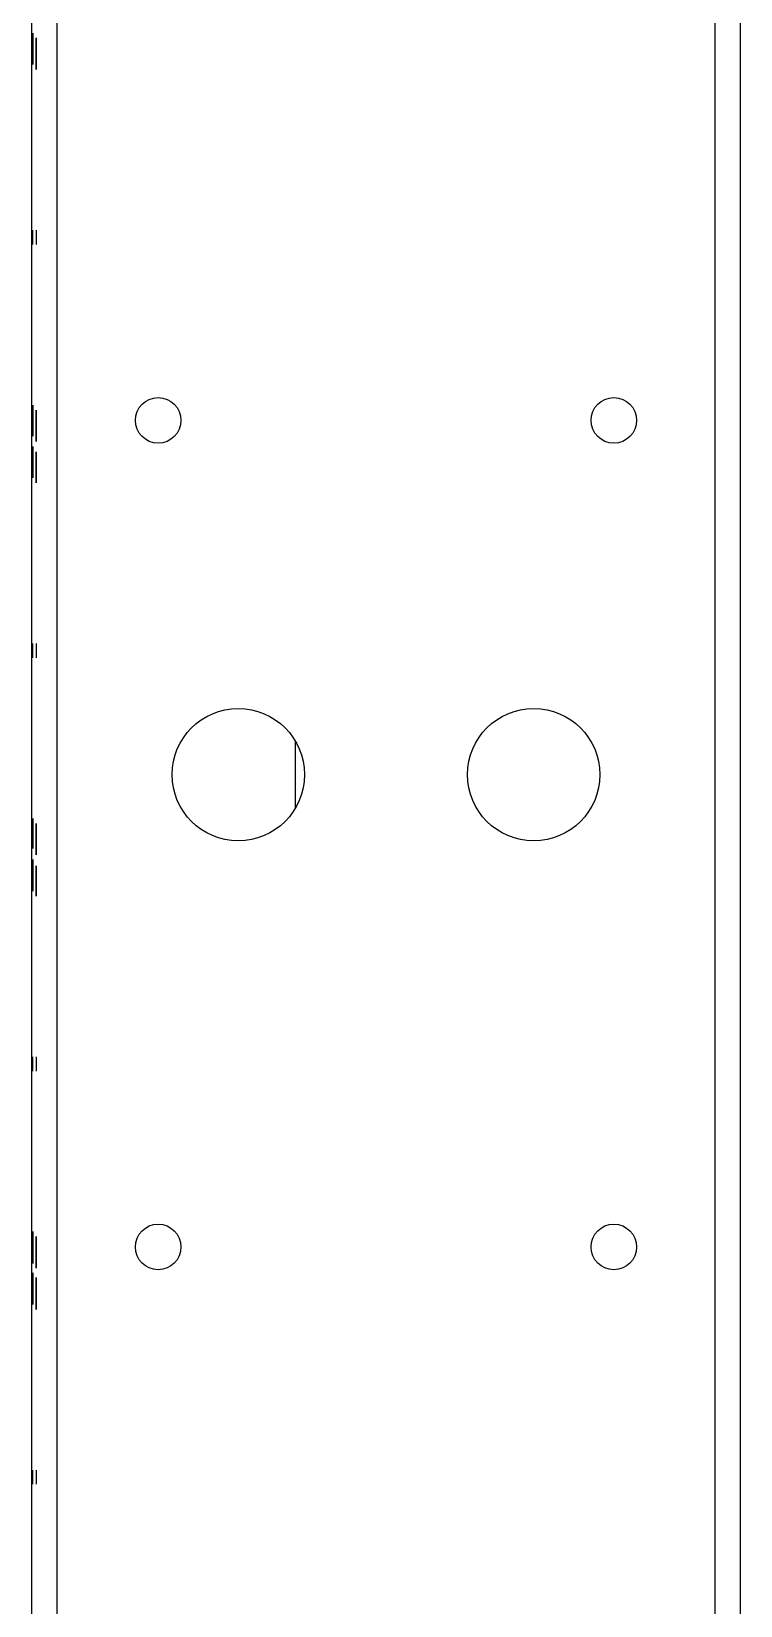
# Model space of a CAD drawing. Extents: x 8 to 102, y 11 to 162.
# Drawn here: x 65.58 to 68.58, y 73.59 to 80.26 of the extents above; entities that cross this region are included whole.
import ezdxf

# ---------------------------------------------------------------- set-up
doc = ezdxf.new("R2010")
doc.units = 0
doc.header["$MEASUREMENT"] = 0
doc.layers.add('TFR-TRI3', color=7, linetype='CONTINUOUS')

msp = doc.modelspace()

# ---------------------------------------------------------------- linework, layer by layer
at = {"layer": 'TFR-TRI3', "color": 113, "linetype": 'CONTINUOUS'}
for p, q in [((65.6848, 11.26), (65.6848, 107.017)), ((68.4678, 107.017), (68.4678, 11.26)), ((68.5763, 11.26), (68.5763, 107.017)), ((65.5763, 104.5872), (65.5763, 13.6943))]:
    msp.add_line(p, q, dxfattribs=at)
at = {"layer": 'TFR-TRI3', "color": 3, "linetype": 'CONTINUOUS'}
for p, q in [((65.5813, 80.25), (65.5813, 80.2452)), ((65.5813, 80.2475), (65.5813, 80.25)), ((65.5813, 80.2401), (65.5813, 80.2475)), ((65.5813, 80.2452), (65.5813, 80.2306)), ((65.5813, 80.228), (65.5813, 80.2401)), ((65.5813, 80.2401), (65.5813, 80.2383)), ((65.5813, 80.2382), (65.5813, 80.2401)), ((65.5813, 80.2383), (65.5813, 80.2329)), ((65.5813, 80.2326), (65.5813, 80.2382)), ((65.5813, 80.2329), (65.5813, 80.2241)), ((65.5813, 80.2235), (65.5813, 80.2326)), ((65.5813, 80.2306), (65.5813, 80.2085)), ((65.5813, 80.2119), (65.5813, 80.228)), ((65.5813, 80.2241), (65.5813, 80.2119)), ((65.5813, 80.211), (65.5813, 80.2235)), ((65.5813, 80.2234), (65.5813, 80.2206)), ((65.5813, 80.2204), (65.5813, 80.2234)), ((65.5813, 80.2206), (65.5813, 80.2122)), ((65.5813, 80.2113), (65.5813, 80.2204)), ((65.5813, 80.2142), (65.5813, 80.2119)), ((65.5813, 80.211), (65.5813, 80.2142)), ((65.5813, 80.2122), (65.5813, 80.1994)), ((65.5813, 80.2119), (65.5813, 80.2049)), ((65.5813, 80.1977), (65.5813, 80.2113)), ((65.5813, 80.2015), (65.5813, 80.211)), ((65.5813, 80.1963), (65.5813, 80.211)), ((65.5813, 80.2085), (65.5813, 80.1812)), ((65.5813, 80.2049), (65.5813, 80.1942)), ((65.5813, 80.1878), (65.5813, 80.2015)), ((65.5813, 80.1994), (65.5813, 80.1835)), ((65.5813, 80.1814), (65.5813, 80.1977)), ((65.5813, 80.1803), (65.5813, 80.1963)), ((65.5813, 80.1942), (65.5813, 80.1808)), ((65.5813, 80.1726), (65.5813, 80.1878)), ((65.5813, 80.1835), (65.5813, 80.1755)), ((65.5813, 80.1676), (65.5813, 80.1814)), ((65.5813, 80.1812), (65.5813, 80.1567)), ((65.5813, 80.1808), (65.5813, 80.1674)), ((65.5813, 80.158), (65.5813, 80.1803)), ((65.5963, 80.225), (65.5963, 80.2297)), ((65.5963, 80.2297), (65.5963, 80.2272)), ((65.5963, 80.2272), (65.5963, 80.2196)), ((65.5963, 80.2111), (65.5963, 80.225)), ((65.5963, 80.2215), (65.5963, 80.2175)), ((65.5963, 80.2196), (65.5963, 80.2215)), ((65.5963, 80.2139), (65.5963, 80.2196)), ((65.5963, 80.2196), (65.5963, 80.2074)), ((65.5963, 80.2175), (65.5963, 80.2055)), ((65.5963, 80.2044), (65.5963, 80.2139)), ((65.5963, 80.1897), (65.5963, 80.2111)), ((65.5963, 80.2074), (65.5963, 80.1908)), ((65.5963, 80.2055), (65.5963, 80.1868)), ((65.5963, 80.1908), (65.5963, 80.2044)), ((65.5963, 80.201), (65.5963, 80.2039)), ((65.5963, 80.2039), (65.5963, 80.2026)), ((65.5963, 80.2026), (65.5963, 80.1989)), ((65.5963, 80.1923), (65.5963, 80.201)), ((65.5963, 80.1989), (65.5963, 80.1925)), ((65.5963, 80.1958), (65.5963, 80.1935)), ((65.5963, 80.1935), (65.5963, 80.1958)), ((65.5963, 80.1864), (65.5963, 80.1935)), ((65.5963, 80.1935), (65.5963, 80.1866)), ((65.5963, 80.1925), (65.5963, 80.1838)), ((65.5963, 80.1792), (65.5963, 80.1923)), ((65.5963, 80.1624), (65.5963, 80.1897)), ((65.5963, 80.1868), (65.5963, 80.1628)), ((65.5963, 80.1866), (65.5963, 80.1758)), ((65.5963, 80.1757), (65.5963, 80.1864)), ((65.5963, 80.1838), (65.5963, 80.1733)), ((65.5813, 80.1755), (65.5813, 80.1657)), ((65.5813, 80.1708), (65.5813, 80.1726)), ((65.5813, 80.1685), (65.5813, 80.1708)), ((65.5813, 80.1657), (65.5813, 80.1685)), ((65.5813, 80.1561), (65.5813, 80.1676)), ((65.5813, 80.1674), (65.5813, 80.1564)), ((65.5813, 80.1398), (65.5813, 80.158)), ((65.5813, 80.1567), (65.5813, 80.1366)), ((65.5813, 80.1564), (65.5813, 80.1484)), ((65.5813, 80.1472), (65.5813, 80.1561)), ((65.5813, 80.1484), (65.5813, 80.1439)), ((65.5813, 80.1414), (65.5813, 80.1472)), ((65.5813, 80.1439), (65.5813, 80.1188)), ((65.5813, 80.1163), (65.5813, 80.1414)), ((65.5813, 80.1264), (65.5813, 80.1398)), ((65.5813, 80.1366), (65.5813, 80.1226)), ((65.5813, 80.1188), (65.5813, 80.1264)), ((65.5813, 80.1226), (65.5813, 80.1163)), ((65.5963, 80.163), (65.5963, 80.1792)), ((65.5963, 80.1758), (65.5963, 80.1623)), ((65.5963, 80.1626), (65.5963, 80.1757)), ((65.5963, 80.1733), (65.5963, 80.1621)), ((65.5963, 80.1464), (65.5963, 80.163)), ((65.5963, 80.1628), (65.5963, 80.1387)), ((65.5963, 80.1495), (65.5963, 80.1626)), ((65.5963, 80.1351), (65.5963, 80.1624)), ((65.5963, 80.1623), (65.5963, 80.1491)), ((65.5963, 80.1621), (65.5963, 80.1457)), ((65.5963, 80.1388), (65.5963, 80.1495)), ((65.5963, 80.1491), (65.5963, 80.1385)), ((65.5963, 80.1328), (65.5963, 80.1464)), ((65.5963, 80.1457), (65.5963, 80.1325)), ((65.5963, 80.1317), (65.5963, 80.1388)), ((65.5963, 80.1387), (65.5963, 80.1198)), ((65.5963, 80.1385), (65.5963, 80.1316)), ((65.5963, 80.1136), (65.5963, 80.1351)), ((65.5963, 80.1336), (65.5963, 80.117)), ((65.5963, 80.1203), (65.5963, 80.1336)), ((65.5963, 80.1238), (65.5963, 80.1328)), ((65.5963, 80.1325), (65.5963, 80.1237)), ((65.5963, 80.1293), (65.5963, 80.1317)), ((65.5963, 80.1316), (65.5963, 80.1293)), ((65.5963, 80.1208), (65.5963, 80.1238)), ((65.5963, 80.1237), (65.5963, 80.1208)), ((65.5963, 80.1109), (65.5963, 80.1203)), ((65.5963, 80.1198), (65.5963, 80.1076)), ((65.5963, 80.117), (65.5963, 80.1049)), ((65.5963, 80.0998), (65.5963, 80.1136)), ((65.5963, 80.1054), (65.5963, 80.1109)), ((65.5963, 80.1076), (65.5963, 80.1035)), ((65.5963, 80.1035), (65.5963, 80.1054)), ((65.5963, 80.1049), (65.5963, 80.0976)), ((65.5963, 80.0951), (65.5963, 80.0998)), ((65.5963, 80.0976), (65.5963, 80.0951)), ((65.5813, 79.355), (65.5813, 79.415)), ((65.5813, 79.355), (65.5813, 79.415)), ((65.5963, 79.4151), (65.5963, 79.3551)), ((65.5963, 79.4151), (65.5963, 79.3551)), ((65.5813, 78.5429), (65.5813, 78.675)), ((65.5813, 78.675), (65.5813, 78.6556)), ((65.5813, 78.6556), (65.5813, 78.6364)), ((65.5963, 78.6475), (65.5963, 78.6538)), ((65.5963, 78.6538), (65.5963, 78.6287)), ((65.5963, 78.6513), (65.5963, 78.6438)), ((65.5963, 78.6263), (65.5963, 78.6513)), ((65.5963, 78.6336), (65.5963, 78.6475)), ((65.5813, 78.6429), (65.5813, 78.5429)), ((65.5813, 78.6243), (65.5813, 78.6429)), ((65.5813, 78.6364), (65.5813, 78.6194)), ((65.5813, 78.6068), (65.5813, 78.6243)), ((65.5813, 78.6194), (65.5813, 78.6068)), ((65.5813, 78.5919), (65.5813, 78.6068)), ((65.5813, 78.6068), (65.5813, 78.6006)), ((65.5813, 78.6006), (65.5813, 78.5972)), ((65.5813, 78.5972), (65.5813, 78.5714)), ((65.5813, 78.5809), (65.5813, 78.5919)), ((65.5813, 78.574), (65.5813, 78.5809)), ((65.5963, 78.6438), (65.5963, 78.6304)), ((65.5963, 78.6135), (65.5963, 78.6336)), ((65.5963, 78.6304), (65.5963, 78.6121)), ((65.5963, 78.6287), (65.5963, 78.6229)), ((65.5963, 78.6217), (65.5963, 78.6263)), ((65.5963, 78.6229), (65.5963, 78.614)), ((65.5963, 78.6137), (65.5963, 78.6217)), ((65.5963, 78.614), (65.5963, 78.6025)), ((65.5963, 78.6027), (65.5963, 78.6137)), ((65.5963, 78.5889), (65.5963, 78.6135)), ((65.5963, 78.6121), (65.5963, 78.5898)), ((65.5963, 78.6044), (65.5963, 78.6016)), ((65.5963, 78.5946), (65.5963, 78.6044)), ((65.5963, 78.5893), (65.5963, 78.6027)), ((65.5963, 78.6025), (65.5963, 78.5888)), ((65.5963, 78.6016), (65.5963, 78.5993)), ((65.5963, 78.5993), (65.5963, 78.5975)), ((65.5963, 78.5975), (65.5963, 78.5823)), ((65.5963, 78.5866), (65.5963, 78.5946)), ((65.5963, 78.5898), (65.5963, 78.5738)), ((65.5963, 78.5759), (65.5963, 78.5893)), ((65.5963, 78.5617), (65.5963, 78.5889)), ((65.5963, 78.5888), (65.5963, 78.5725)), ((65.5963, 78.5708), (65.5963, 78.5866)), ((65.5963, 78.5823), (65.5963, 78.5687)), ((65.5813, 78.5714), (65.5813, 78.574)), ((65.5963, 78.5652), (65.5963, 78.5759)), ((65.5963, 78.5738), (65.5963, 78.5591)), ((65.5963, 78.5725), (65.5963, 78.5589)), ((65.5963, 78.5579), (65.5963, 78.5708)), ((65.5963, 78.5687), (65.5963, 78.5591)), ((65.5963, 78.5582), (65.5963, 78.5652)), ((65.5963, 78.5396), (65.5963, 78.5617)), ((65.5963, 78.5591), (65.5963, 78.5559)), ((65.5963, 78.5591), (65.5963, 78.5467)), ((65.5963, 78.5589), (65.5963, 78.5498)), ((65.5963, 78.546), (65.5963, 78.5582)), ((65.5963, 78.5559), (65.5963, 78.5582)), ((65.5963, 78.5582), (65.5963, 78.5421)), ((65.5963, 78.5495), (65.5963, 78.5579)), ((65.5963, 78.5498), (65.5963, 78.5467)), ((65.5963, 78.5467), (65.5963, 78.5495)), ((65.5963, 78.5467), (65.5963, 78.5375)), ((65.5963, 78.5372), (65.5963, 78.546)), ((65.5963, 78.5421), (65.5963, 78.5301)), ((65.5963, 78.525), (65.5963, 78.5396)), ((65.5963, 78.5375), (65.5963, 78.5319)), ((65.5963, 78.5319), (65.5963, 78.5372)), ((65.5963, 78.5319), (65.5963, 78.5301)), ((65.5963, 78.5301), (65.5963, 78.5319)), ((65.5963, 78.5301), (65.5963, 78.5226)), ((65.5963, 78.5201), (65.5963, 78.525)), ((65.5963, 78.5226), (65.5963, 78.5201)), ((65.5813, 78.5), (65.5813, 78.4952)), ((65.5813, 78.4975), (65.5813, 78.5)), ((65.5813, 78.4901), (65.5813, 78.4975)), ((65.5813, 78.4952), (65.5813, 78.4806)), ((65.5813, 78.478), (65.5813, 78.4901)), ((65.5813, 78.4901), (65.5813, 78.4883)), ((65.5813, 78.4882), (65.5813, 78.4901)), ((65.5813, 78.4883), (65.5813, 78.4829)), ((65.5813, 78.4826), (65.5813, 78.4882)), ((65.5813, 78.4829), (65.5813, 78.4741)), ((65.5813, 78.4735), (65.5813, 78.4826)), ((65.5813, 78.4806), (65.5813, 78.4585)), ((65.5813, 78.4619), (65.5813, 78.478)), ((65.5813, 78.4741), (65.5813, 78.4619)), ((65.5813, 78.461), (65.5813, 78.4735)), ((65.5813, 78.4704), (65.5813, 78.4734)), ((65.5813, 78.4734), (65.5813, 78.4706)), ((65.5813, 78.4706), (65.5813, 78.4622)), ((65.5813, 78.4613), (65.5813, 78.4704)), ((65.5813, 78.461), (65.5813, 78.4642)), ((65.5813, 78.4642), (65.5813, 78.4619)), ((65.5813, 78.4622), (65.5813, 78.4494)), ((65.5813, 78.4619), (65.5813, 78.4549)), ((65.5813, 78.4477), (65.5813, 78.4613)), ((65.5813, 78.4515), (65.5813, 78.461)), ((65.5813, 78.4463), (65.5813, 78.461)), ((65.5813, 78.4585), (65.5813, 78.4312)), ((65.5813, 78.4549), (65.5813, 78.4442)), ((65.5813, 78.4378), (65.5813, 78.4515)), ((65.5813, 78.4494), (65.5813, 78.4335)), ((65.5813, 78.4314), (65.5813, 78.4477)), ((65.5963, 78.4773), (65.5963, 78.3451)), ((65.5963, 78.3773), (65.5963, 78.4773)), ((65.5963, 78.4487), (65.5963, 78.4461)), ((65.5963, 78.4229), (65.5963, 78.4487)), ((65.5813, 78.4303), (65.5813, 78.4463)), ((65.5813, 78.4442), (65.5813, 78.4308)), ((65.5813, 78.4226), (65.5813, 78.4378)), ((65.5813, 78.4335), (65.5813, 78.4255)), ((65.5813, 78.4176), (65.5813, 78.4314)), ((65.5813, 78.4312), (65.5813, 78.4066)), ((65.5813, 78.4308), (65.5813, 78.4174)), ((65.5813, 78.408), (65.5813, 78.4303)), ((65.5813, 78.4255), (65.5813, 78.4157)), ((65.5813, 78.4208), (65.5813, 78.4226)), ((65.5813, 78.4185), (65.5813, 78.4208)), ((65.5813, 78.4157), (65.5813, 78.4185)), ((65.5813, 78.4061), (65.5813, 78.4176)), ((65.5813, 78.4174), (65.5813, 78.4064)), ((65.5813, 78.3897), (65.5813, 78.408)), ((65.5813, 78.4066), (65.5813, 78.3866)), ((65.5813, 78.4064), (65.5813, 78.3984)), ((65.5813, 78.3972), (65.5813, 78.4061)), ((65.5813, 78.3984), (65.5813, 78.3939)), ((65.5813, 78.3914), (65.5813, 78.3972)), ((65.5813, 78.3939), (65.5813, 78.3688)), ((65.5813, 78.3663), (65.5813, 78.3914)), ((65.5813, 78.3764), (65.5813, 78.3897)), ((65.5813, 78.3866), (65.5813, 78.3726)), ((65.5963, 78.4461), (65.5963, 78.4393)), ((65.5963, 78.4393), (65.5963, 78.4282)), ((65.5963, 78.4282), (65.5963, 78.4133)), ((65.5963, 78.4195), (65.5963, 78.4229)), ((65.5963, 78.4134), (65.5963, 78.4195)), ((65.5963, 78.4007), (65.5963, 78.4134)), ((65.5963, 78.4133), (65.5963, 78.3958)), ((65.5963, 78.3837), (65.5963, 78.4007)), ((65.5963, 78.3958), (65.5963, 78.3773)), ((65.5963, 78.3645), (65.5963, 78.3837)), ((65.5813, 78.3688), (65.5813, 78.3764)), ((65.5813, 78.3726), (65.5813, 78.3663)), ((65.5963, 78.3451), (65.5963, 78.3645)), ((65.5813, 77.605), (65.5813, 77.665)), ((65.5813, 77.605), (65.5813, 77.665)), ((65.5963, 77.6651), (65.5963, 77.6051)), ((65.5963, 77.6651), (65.5963, 77.6051)), ((65.5813, 76.9245), (65.5813, 76.9225)), ((65.5813, 76.9203), (65.5813, 76.9245)), ((65.5813, 76.9225), (65.5813, 76.9166)), ((65.5813, 76.9153), (65.5813, 76.9211)), ((65.5813, 76.9211), (65.5813, 76.8975)), ((65.5813, 76.9078), (65.5813, 76.9203)), ((65.5813, 76.9166), (65.5813, 76.9074)), ((65.5813, 76.9036), (65.5813, 76.9153)), ((65.5813, 76.8894), (65.5813, 76.9078)), ((65.5813, 76.9074), (65.5813, 76.8951)), ((65.5813, 76.887), (65.5813, 76.9036)), ((65.5813, 76.9002), (65.5813, 76.8976)), ((65.5813, 76.8975), (65.5813, 76.9002)), ((65.5813, 76.8976), (65.5813, 76.8896)), ((65.5813, 76.8894), (65.5813, 76.8975)), ((65.5813, 76.8975), (65.5813, 76.8937)), ((65.5813, 76.8951), (65.5813, 76.8805)), ((65.5813, 76.8937), (65.5813, 76.8885)), ((65.5813, 76.8896), (65.5813, 76.8775)), ((65.5813, 76.8776), (65.5813, 76.8894)), ((65.5813, 76.8675), (65.5813, 76.8894)), ((65.5813, 76.8885), (65.5813, 76.8778)), ((65.5813, 76.8662), (65.5813, 76.887)), ((65.5813, 76.8805), (65.5813, 76.864)), ((65.5813, 76.8778), (65.5813, 76.8648)), ((65.5813, 76.8637), (65.5813, 76.8776)), ((65.5813, 76.8775), (65.5813, 76.8627)), ((65.5813, 76.8542), (65.5813, 76.8675)), ((65.5813, 76.8388), (65.5813, 76.8662)), ((65.5813, 76.8648), (65.5813, 76.8542)), ((65.5813, 76.864), (65.5813, 76.8371)), ((65.5813, 76.8536), (65.5813, 76.8637)), ((65.5813, 76.8627), (65.5813, 76.8478)), ((65.5813, 76.8542), (65.5813, 76.8449)), ((65.5813, 76.8415), (65.5813, 76.8542)), ((65.5813, 76.844), (65.5813, 76.8536)), ((65.5813, 76.8478), (65.5813, 76.8355)), ((65.5963, 76.8975), (65.5963, 76.9038)), ((65.5963, 76.9038), (65.5963, 76.8788)), ((65.5963, 76.8763), (65.5963, 76.9013)), ((65.5963, 76.9013), (65.5963, 76.8938)), ((65.5963, 76.8836), (65.5963, 76.8975)), ((65.5963, 76.8938), (65.5963, 76.8804)), ((65.5963, 76.8635), (65.5963, 76.8836)), ((65.5963, 76.8804), (65.5963, 76.8621)), ((65.5963, 76.8788), (65.5963, 76.8729)), ((65.5963, 76.8717), (65.5963, 76.8763)), ((65.5963, 76.8729), (65.5963, 76.864)), ((65.5963, 76.8637), (65.5963, 76.8717)), ((65.5963, 76.864), (65.5963, 76.8525)), ((65.5963, 76.8527), (65.5963, 76.8637)), ((65.5963, 76.8389), (65.5963, 76.8635)), ((65.5963, 76.8621), (65.5963, 76.8398)), ((65.5963, 76.8446), (65.5963, 76.8544)), ((65.5963, 76.8544), (65.5963, 76.8516)), ((65.5963, 76.8393), (65.5963, 76.8527)), ((65.5963, 76.8525), (65.5963, 76.8388)), ((65.5963, 76.8516), (65.5963, 76.8493)), ((65.5963, 76.8493), (65.5963, 76.8475)), ((65.5963, 76.8475), (65.5963, 76.8323)), ((65.5813, 76.8449), (65.5813, 76.8349)), ((65.5813, 76.8357), (65.5813, 76.844)), ((65.5813, 76.8301), (65.5813, 76.8415)), ((65.5813, 76.8177), (65.5813, 76.8388)), ((65.5813, 76.8371), (65.5813, 76.8157)), ((65.5813, 76.8294), (65.5813, 76.8357)), ((65.5813, 76.8355), (65.5813, 76.827)), ((65.5813, 76.8349), (65.5813, 76.8273)), ((65.5813, 76.8205), (65.5813, 76.8301)), ((65.5813, 76.8255), (65.5813, 76.8294)), ((65.5813, 76.8273), (65.5813, 76.8224)), ((65.5813, 76.827), (65.5813, 76.8242)), ((65.5813, 76.8242), (65.5813, 76.8255)), ((65.5813, 76.8224), (65.5813, 76.8205)), ((65.5813, 76.8022), (65.5813, 76.8177)), ((65.5813, 76.8157), (65.5813, 76.8017)), ((65.5813, 76.797), (65.5813, 76.8022)), ((65.5813, 76.8017), (65.5813, 76.797)), ((65.5963, 76.8367), (65.5963, 76.8446)), ((65.5963, 76.8398), (65.5963, 76.8238)), ((65.5963, 76.8259), (65.5963, 76.8393)), ((65.5963, 76.8117), (65.5963, 76.8389)), ((65.5963, 76.8388), (65.5963, 76.8225)), ((65.5963, 76.8208), (65.5963, 76.8367)), ((65.5963, 76.8323), (65.5963, 76.8187)), ((65.5963, 76.8152), (65.5963, 76.8259)), ((65.5963, 76.8238), (65.5963, 76.8091)), ((65.5963, 76.8225), (65.5963, 76.8089)), ((65.5963, 76.8079), (65.5963, 76.8208)), ((65.5963, 76.8187), (65.5963, 76.8091)), ((65.5963, 76.8082), (65.5963, 76.8152)), ((65.5963, 76.7896), (65.5963, 76.8117)), ((65.5963, 76.8091), (65.5963, 76.8059)), ((65.5963, 76.8091), (65.5963, 76.7967)), ((65.5963, 76.8089), (65.5963, 76.7998)), ((65.5963, 76.8082), (65.5963, 76.7921)), ((65.5963, 76.796), (65.5963, 76.8082)), ((65.5963, 76.8059), (65.5963, 76.8082)), ((65.5963, 76.7995), (65.5963, 76.8079)), ((65.5963, 76.7998), (65.5963, 76.7967)), ((65.5963, 76.7967), (65.5963, 76.7995)), ((65.5963, 76.7967), (65.5963, 76.7875)), ((65.5963, 76.7872), (65.5963, 76.796)), ((65.5963, 76.7921), (65.5963, 76.7801)), ((65.5963, 76.775), (65.5963, 76.7896)), ((65.5963, 76.7875), (65.5963, 76.7819)), ((65.5963, 76.7819), (65.5963, 76.7872)), ((65.5963, 76.7819), (65.5963, 76.7801)), ((65.5963, 76.7801), (65.5963, 76.7819)), ((65.5813, 76.7475), (65.5813, 76.75)), ((65.5813, 76.75), (65.5813, 76.7452)), ((65.5813, 76.7401), (65.5813, 76.7475)), ((65.5813, 76.7452), (65.5813, 76.7306)), ((65.5813, 76.7401), (65.5813, 76.7383)), ((65.5813, 76.728), (65.5813, 76.7401)), ((65.5813, 76.7382), (65.5813, 76.7401)), ((65.5813, 76.7383), (65.5813, 76.7329)), ((65.5813, 76.7326), (65.5813, 76.7382)), ((65.5813, 76.7329), (65.5813, 76.7241)), ((65.5813, 76.7235), (65.5813, 76.7326)), ((65.5813, 76.7306), (65.5813, 76.7085)), ((65.5813, 76.7119), (65.5813, 76.728)), ((65.5813, 76.7241), (65.5813, 76.7119)), ((65.5813, 76.711), (65.5813, 76.7235)), ((65.5813, 76.7234), (65.5813, 76.7206)), ((65.5813, 76.7204), (65.5813, 76.7234)), ((65.5813, 76.7206), (65.5813, 76.7122)), ((65.5813, 76.7113), (65.5813, 76.7204)), ((65.5813, 76.711), (65.5813, 76.7142)), ((65.5813, 76.7142), (65.5813, 76.7119)), ((65.5963, 76.7801), (65.5963, 76.7726)), ((65.5963, 76.7701), (65.5963, 76.775)), ((65.5963, 76.7726), (65.5963, 76.7701)), ((65.5963, 76.7232), (65.5963, 76.718)), ((65.5963, 76.7185), (65.5963, 76.7232)), ((65.5963, 76.7045), (65.5963, 76.7185)), ((65.5963, 76.718), (65.5963, 76.7025)), ((65.5813, 76.7122), (65.5813, 76.6994)), ((65.5813, 76.7119), (65.5813, 76.7049)), ((65.5813, 76.6977), (65.5813, 76.7113)), ((65.5813, 76.6963), (65.5813, 76.711)), ((65.5813, 76.7015), (65.5813, 76.711)), ((65.5813, 76.7085), (65.5813, 76.6812)), ((65.5813, 76.7049), (65.5813, 76.6942)), ((65.5813, 76.6878), (65.5813, 76.7015)), ((65.5813, 76.6994), (65.5813, 76.6835)), ((65.5813, 76.6814), (65.5813, 76.6977)), ((65.5813, 76.6803), (65.5813, 76.6963)), ((65.5813, 76.6942), (65.5813, 76.6808)), ((65.5813, 76.6726), (65.5813, 76.6878)), ((65.5813, 76.6835), (65.5813, 76.6755)), ((65.5813, 76.6676), (65.5813, 76.6814)), ((65.5813, 76.6812), (65.5813, 76.6566)), ((65.5813, 76.6808), (65.5813, 76.6674)), ((65.5813, 76.658), (65.5813, 76.6803)), ((65.5813, 76.6755), (65.5813, 76.6657)), ((65.5813, 76.6708), (65.5813, 76.6726)), ((65.5813, 76.6685), (65.5813, 76.6708)), ((65.5813, 76.6657), (65.5813, 76.6685)), ((65.5813, 76.6561), (65.5813, 76.6676)), ((65.5813, 76.6674), (65.5813, 76.6564)), ((65.5813, 76.6397), (65.5813, 76.658)), ((65.5813, 76.6566), (65.5813, 76.6366)), ((65.5813, 76.6564), (65.5813, 76.6484)), ((65.5813, 76.6472), (65.5813, 76.6561)), ((65.5813, 76.6484), (65.5813, 76.6439)), ((65.5813, 76.6414), (65.5813, 76.6472)), ((65.5963, 76.683), (65.5963, 76.7045)), ((65.5963, 76.7025), (65.5963, 76.6813)), ((65.5963, 76.6978), (65.5963, 76.6996)), ((65.5963, 76.6996), (65.5963, 76.6901)), ((65.5963, 76.6928), (65.5963, 76.6978)), ((65.5963, 76.6931), (65.5963, 76.6959)), ((65.5963, 76.6959), (65.5963, 76.6946)), ((65.5963, 76.6946), (65.5963, 76.6907)), ((65.5963, 76.6847), (65.5963, 76.6931)), ((65.5963, 76.6852), (65.5963, 76.6928)), ((65.5963, 76.6907), (65.5963, 76.6845)), ((65.5963, 76.6901), (65.5963, 76.6786)), ((65.5963, 76.6752), (65.5963, 76.6852)), ((65.5963, 76.6723), (65.5963, 76.6847)), ((65.5963, 76.6845), (65.5963, 76.6761)), ((65.5963, 76.6561), (65.5963, 76.683)), ((65.5963, 76.6813), (65.5963, 76.6539)), ((65.5963, 76.6786), (65.5963, 76.6659)), ((65.5963, 76.6761), (65.5963, 76.6665)), ((65.5963, 76.666), (65.5963, 76.6752)), ((65.5963, 76.6574), (65.5963, 76.6723)), ((65.5963, 76.6665), (65.5963, 76.6565)), ((65.5963, 76.6553), (65.5963, 76.666)), ((65.5963, 76.6659), (65.5963, 76.6527)), ((65.5963, 76.6426), (65.5963, 76.6574)), ((65.5963, 76.6565), (65.5963, 76.6425)), ((65.5963, 76.6396), (65.5963, 76.6561)), ((65.5963, 76.6423), (65.5963, 76.6553)), ((65.5963, 76.6539), (65.5963, 76.6331)), ((65.5963, 76.6527), (65.5963, 76.6307)), ((65.5813, 76.6439), (65.5813, 76.6188)), ((65.5813, 76.6163), (65.5813, 76.6414)), ((65.5813, 76.6264), (65.5813, 76.6397)), ((65.5813, 76.6366), (65.5813, 76.6226)), ((65.5813, 76.6188), (65.5813, 76.6264)), ((65.5813, 76.6226), (65.5813, 76.6163)), ((65.5963, 76.6306), (65.5963, 76.6426)), ((65.5963, 76.6425), (65.5963, 76.6307)), ((65.5963, 76.6316), (65.5963, 76.6423)), ((65.5963, 76.6251), (65.5963, 76.6396)), ((65.5963, 76.6331), (65.5963, 76.6165)), ((65.5963, 76.6265), (65.5963, 76.6316)), ((65.5963, 76.6307), (65.5963, 76.6226)), ((65.5963, 76.6307), (65.5963, 76.6123)), ((65.5963, 76.6226), (65.5963, 76.6306)), ((65.5963, 76.6226), (65.5963, 76.6265)), ((65.5963, 76.6128), (65.5963, 76.6251)), ((65.5963, 76.6199), (65.5963, 76.6226)), ((65.5963, 76.5991), (65.5963, 76.6226)), ((65.5963, 76.6226), (65.5963, 76.6199)), ((65.5963, 76.6165), (65.5963, 76.6049)), ((65.5963, 76.6035), (65.5963, 76.6128)), ((65.5963, 76.6123), (65.5963, 76.5998)), ((65.5963, 76.6049), (65.5963, 76.5991)), ((65.5963, 76.5976), (65.5963, 76.6035)), ((65.5963, 76.5998), (65.5963, 76.5956)), ((65.5963, 76.5956), (65.5963, 76.5976)), ((65.5813, 75.855), (65.5813, 75.915)), ((65.5813, 75.855), (65.5813, 75.915)), ((65.5963, 75.9151), (65.5963, 75.8551)), ((65.5963, 75.9151), (65.5963, 75.8551)), ((65.5813, 75.1704), (65.5813, 75.175)), ((65.5813, 75.175), (65.5813, 75.171)), ((65.5813, 75.171), (65.5813, 75.1588)), ((65.5813, 75.1567), (65.5813, 75.1704)), ((65.5813, 75.0639), (65.5813, 75.1654)), ((65.5813, 75.1654), (65.5813, 75.0839)), ((65.5813, 75.1588), (65.5813, 75.1356)), ((65.5813, 75.1362), (65.5813, 75.1567)), ((65.5813, 75.1484), (65.5813, 75.1454)), ((65.5813, 75.1453), (65.5813, 75.1484)), ((65.5813, 75.1454), (65.5813, 75.1363)), ((65.5813, 75.1359), (65.5813, 75.1453)), ((65.5813, 75.1363), (65.5813, 75.1225)), ((65.5813, 75.1115), (65.5813, 75.1362)), ((65.5813, 75.1219), (65.5813, 75.1359)), ((65.5813, 75.1356), (65.5813, 75.1052)), ((65.5813, 75.1225), (65.5813, 75.1048)), ((65.5813, 75.1052), (65.5813, 75.1219)), ((65.5963, 75.1538), (65.5963, 75.1288)), ((65.5963, 75.1475), (65.5963, 75.1538)), ((65.5963, 75.1263), (65.5963, 75.1513)), ((65.5963, 75.1513), (65.5963, 75.1438)), ((65.5963, 75.1336), (65.5963, 75.1475)), ((65.5963, 75.1438), (65.5963, 75.1304)), ((65.5963, 75.1135), (65.5963, 75.1336)), ((65.5963, 75.1304), (65.5963, 75.1121)), ((65.5963, 75.1288), (65.5963, 75.1229)), ((65.5963, 75.1217), (65.5963, 75.1263)), ((65.5963, 75.1229), (65.5963, 75.114)), ((65.5963, 75.1137), (65.5963, 75.1217)), ((65.5963, 75.114), (65.5963, 75.1025)), ((65.5813, 75.0918), (65.5813, 75.1115)), ((65.5813, 75.1052), (65.5813, 75.08)), ((65.5813, 75.0913), (65.5813, 75.1052)), ((65.5813, 75.1048), (65.5813, 75.0933)), ((65.5813, 75.0933), (65.5813, 75.083)), ((65.5813, 75.0729), (65.5813, 75.0918)), ((65.5813, 75.0795), (65.5813, 75.0913)), ((65.5813, 75.0839), (65.5813, 75.0729)), ((65.5813, 75.083), (65.5813, 75.0742)), ((65.5813, 75.08), (65.5813, 75.0598)), ((65.5813, 75.0708), (65.5813, 75.0795)), ((65.5813, 75.0742), (65.5813, 75.0676)), ((65.5813, 75.0659), (65.5813, 75.0708)), ((65.5813, 75.0676), (65.5813, 75.0441)), ((65.5813, 75.0396), (65.5813, 75.0659)), ((65.5813, 75.0441), (65.5813, 75.0639)), ((65.5813, 75.0598), (65.5813, 75.0459)), ((65.5963, 75.1027), (65.5963, 75.1137)), ((65.5963, 75.0889), (65.5963, 75.1135)), ((65.5963, 75.1121), (65.5963, 75.0898)), ((65.5963, 75.1044), (65.5963, 75.1016)), ((65.5963, 75.0946), (65.5963, 75.1044)), ((65.5963, 75.0893), (65.5963, 75.1027)), ((65.5963, 75.1025), (65.5963, 75.0888)), ((65.5963, 75.1016), (65.5963, 75.0993)), ((65.5963, 75.0993), (65.5963, 75.0975)), ((65.5963, 75.0975), (65.5963, 75.0823)), ((65.5963, 75.0867), (65.5963, 75.0946)), ((65.5963, 75.0898), (65.5963, 75.0738)), ((65.5963, 75.0759), (65.5963, 75.0893)), ((65.5963, 75.0617), (65.5963, 75.0889)), ((65.5963, 75.0888), (65.5963, 75.0725)), ((65.5963, 75.0708), (65.5963, 75.0867)), ((65.5963, 75.0823), (65.5963, 75.0687)), ((65.5963, 75.0653), (65.5963, 75.0759)), ((65.5963, 75.0738), (65.5963, 75.0591)), ((65.5963, 75.0725), (65.5963, 75.0589)), ((65.5963, 75.0579), (65.5963, 75.0708)), ((65.5963, 75.0687), (65.5963, 75.0591)), ((65.5963, 75.0582), (65.5963, 75.0653)), ((65.5963, 75.0396), (65.5963, 75.0617)), ((65.5963, 75.0591), (65.5963, 75.0559)), ((65.5963, 75.0591), (65.5963, 75.0467)), ((65.5963, 75.0589), (65.5963, 75.0498)), ((65.5963, 75.0559), (65.5963, 75.0582)), ((65.5963, 75.046), (65.5963, 75.0582)), ((65.5963, 75.0582), (65.5963, 75.0421)), ((65.5963, 75.0495), (65.5963, 75.0579)), ((65.5963, 75.0498), (65.5963, 75.0467)), ((65.5963, 75.0467), (65.5963, 75.0495)), ((65.5813, 75.0459), (65.5813, 75.0396)), ((65.5813, 75), (65.5813, 74.9952)), ((65.5813, 74.9975), (65.5813, 75)), ((65.5813, 74.9901), (65.5813, 74.9975)), ((65.5813, 74.9952), (65.5813, 74.9806)), ((65.5813, 74.9882), (65.5813, 74.9901)), ((65.5813, 74.978), (65.5813, 74.9901)), ((65.5813, 74.9901), (65.5813, 74.9883)), ((65.5813, 74.9883), (65.5813, 74.9829)), ((65.5813, 74.9826), (65.5813, 74.9882)), ((65.5813, 74.9829), (65.5813, 74.9741)), ((65.5813, 74.9735), (65.5813, 74.9826)), ((65.5963, 75.0467), (65.5963, 75.0375)), ((65.5963, 75.0372), (65.5963, 75.046)), ((65.5963, 75.0421), (65.5963, 75.0301)), ((65.5963, 75.025), (65.5963, 75.0396)), ((65.5963, 75.0375), (65.5963, 75.0319)), ((65.5963, 75.0319), (65.5963, 75.0372)), ((65.5963, 75.0301), (65.5963, 75.0319)), ((65.5963, 75.0319), (65.5963, 75.0301)), ((65.5963, 75.0301), (65.5963, 75.0226)), ((65.5963, 75.0201), (65.5963, 75.025)), ((65.5963, 75.0226), (65.5963, 75.0201)), ((65.5813, 74.9806), (65.5813, 74.9585)), ((65.5813, 74.9619), (65.5813, 74.978)), ((65.5813, 74.9741), (65.5813, 74.9619)), ((65.5813, 74.961), (65.5813, 74.9735)), ((65.5813, 74.9704), (65.5813, 74.9734)), ((65.5813, 74.9734), (65.5813, 74.9706)), ((65.5813, 74.9706), (65.5813, 74.9622)), ((65.5813, 74.9613), (65.5813, 74.9704)), ((65.5813, 74.961), (65.5813, 74.9642)), ((65.5813, 74.9642), (65.5813, 74.9619)), ((65.5813, 74.9622), (65.5813, 74.9494)), ((65.5813, 74.9619), (65.5813, 74.9549)), ((65.5813, 74.9477), (65.5813, 74.9613)), ((65.5813, 74.9463), (65.5813, 74.961)), ((65.5813, 74.9515), (65.5813, 74.961)), ((65.5813, 74.9585), (65.5813, 74.9312)), ((65.5813, 74.9549), (65.5813, 74.9442)), ((65.5813, 74.9378), (65.5813, 74.9515)), ((65.5813, 74.9494), (65.5813, 74.9335)), ((65.5813, 74.9314), (65.5813, 74.9477)), ((65.5813, 74.9303), (65.5813, 74.9463)), ((65.5813, 74.9442), (65.5813, 74.9308)), ((65.5813, 74.9226), (65.5813, 74.9378)), ((65.5813, 74.9335), (65.5813, 74.9255)), ((65.5813, 74.9176), (65.5813, 74.9314)), ((65.5813, 74.9312), (65.5813, 74.9066)), ((65.5813, 74.9308), (65.5813, 74.9174)), ((65.5813, 74.908), (65.5813, 74.9303)), ((65.5813, 74.9255), (65.5813, 74.9157)), ((65.5813, 74.9208), (65.5813, 74.9226)), ((65.5813, 74.9185), (65.5813, 74.9208)), ((65.5813, 74.9157), (65.5813, 74.9185)), ((65.5813, 74.9061), (65.5813, 74.9176)), ((65.5813, 74.9174), (65.5813, 74.9064)), ((65.5963, 74.9742), (65.5963, 74.9805)), ((65.5963, 74.9805), (65.5963, 74.9542)), ((65.5963, 74.9525), (65.5963, 74.9761)), ((65.5963, 74.9761), (65.5963, 74.9562)), ((65.5963, 74.9604), (65.5963, 74.9742)), ((65.5963, 74.9402), (65.5963, 74.9604)), ((65.5963, 74.9562), (65.5963, 74.8547)), ((65.5963, 74.9542), (65.5963, 74.9493)), ((65.5963, 74.9459), (65.5963, 74.9525)), ((65.5963, 74.9493), (65.5963, 74.9406)), ((65.5963, 74.9472), (65.5963, 74.9284)), ((65.5963, 74.9362), (65.5963, 74.9472)), ((65.5963, 74.9372), (65.5963, 74.9459)), ((65.5963, 74.9406), (65.5963, 74.9289)), ((65.5963, 74.9149), (65.5963, 74.9402)), ((65.5963, 74.9269), (65.5963, 74.9372)), ((65.5963, 74.8547), (65.5963, 74.9362)), ((65.5963, 74.9289), (65.5963, 74.9149)), ((65.5963, 74.9284), (65.5963, 74.9086)), ((65.5963, 74.9153), (65.5963, 74.9269)), ((65.5963, 74.8977), (65.5963, 74.9153)), ((65.5963, 74.8845), (65.5963, 74.9149)), ((65.5963, 74.9149), (65.5963, 74.8982)), ((65.5813, 74.8898), (65.5813, 74.908)), ((65.5813, 74.9066), (65.5813, 74.8866)), ((65.5813, 74.9064), (65.5813, 74.8984)), ((65.5813, 74.8972), (65.5813, 74.9061)), ((65.5813, 74.8984), (65.5813, 74.8939)), ((65.5813, 74.8914), (65.5813, 74.8972)), ((65.5813, 74.8939), (65.5813, 74.8688)), ((65.5813, 74.8663), (65.5813, 74.8914)), ((65.5813, 74.8764), (65.5813, 74.8898)), ((65.5813, 74.8866), (65.5813, 74.8726)), ((65.5813, 74.8688), (65.5813, 74.8764)), ((65.5813, 74.8726), (65.5813, 74.8663)), ((65.5963, 74.9086), (65.5963, 74.884)), ((65.5963, 74.8982), (65.5963, 74.8843)), ((65.5963, 74.8838), (65.5963, 74.8977)), ((65.5963, 74.8613), (65.5963, 74.8845)), ((65.5963, 74.8843), (65.5963, 74.8749)), ((65.5963, 74.884), (65.5963, 74.8635)), ((65.5963, 74.8747), (65.5963, 74.8838)), ((65.5963, 74.8749), (65.5963, 74.8717)), ((65.5963, 74.8717), (65.5963, 74.8747)), ((65.5963, 74.8635), (65.5963, 74.8497)), ((65.5963, 74.8492), (65.5963, 74.8613)), ((65.5963, 74.8497), (65.5963, 74.8451)), ((65.5963, 74.8451), (65.5963, 74.8492)), ((65.5813, 74.105), (65.5813, 74.165)), ((65.5813, 74.105), (65.5813, 74.165)), ((65.5963, 74.1651), (65.5963, 74.1051)), ((65.5963, 74.1651), (65.5963, 74.1051))]:
    msp.add_line(p, q, dxfattribs=at)
at = {"layer": 'TFR-TRI3', "color": 215, "linetype": 'CONTINUOUS'}
msp.add_line((66.6913, 77.2539), (66.6913, 76.9647), dxfattribs=at)
at = {"layer": 'TFR-TRI3', "color": 113, "linetype": 'CONTINUOUS'}
for centre, radius in [((66.1123, 78.61), 0.0965), ((68.0403, 78.61), 0.0965), ((66.4513, 77.11), 0.28), ((67.7013, 77.11), 0.28), ((66.1123, 75.11), 0.0965), ((68.0403, 75.11), 0.0965)]:
    msp.add_circle(centre, radius, dxfattribs=at)

doc.saveas('drawing.dxf')
